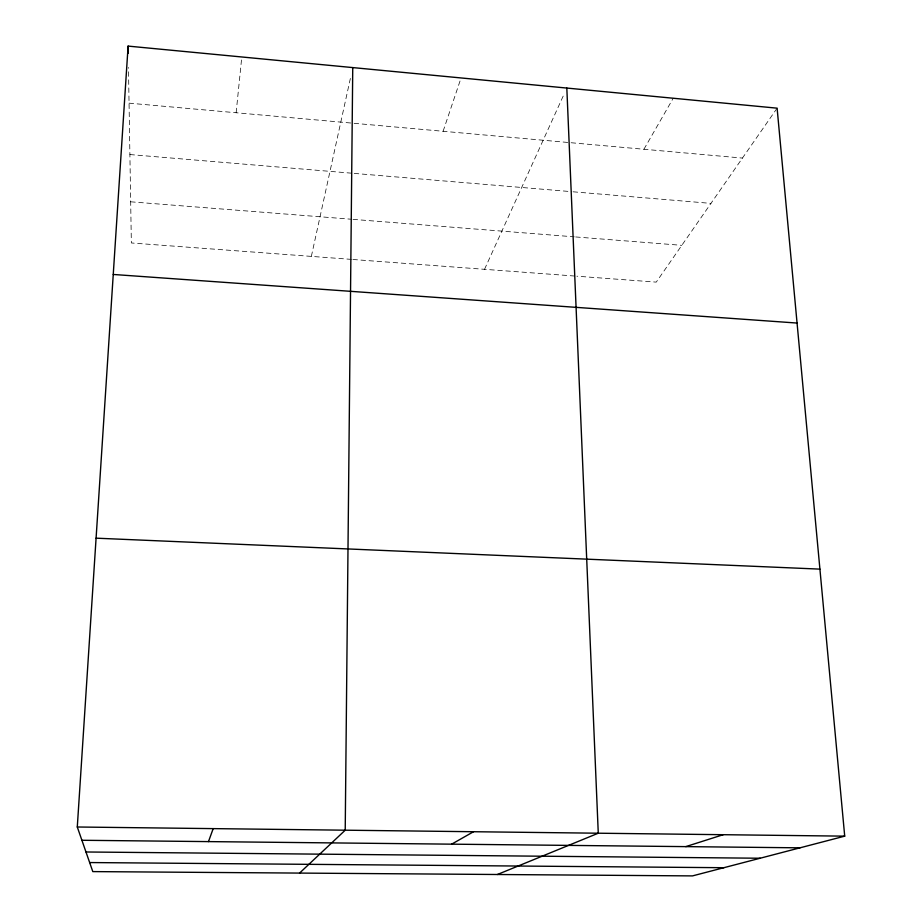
<?xml version="1.0" encoding="UTF-8"?>
<svg xmlns="http://www.w3.org/2000/svg" width="922" height="922" viewBox="0 0 922 922"><rect width="100%" height="100%" fill="white"/><g stroke="black" fill="none" stroke-linecap="round" stroke-linejoin="round"><path stroke-width="0.69" stroke-dasharray="4.61 3.46" d="M236.136 112.749L241.795 56.968M311.348 256.397L350.913 75.973M443.102 131.281L461.058 77.944M484.534 269.305L564.46 93.283M643.913 149.26L673.221 98.239M777.108 108.174L656.245 282.12L576.884 276.197M351.478 259.382L131.35 242.97L128.469 67.49M352.907 259.497L575.466 276.093M130.67 201.803L351.605 219.252M353.045 219.367L574.291 236.839M575.708 236.954L681.807 245.333M129.898 154.55L352.78 173.278M354.209 173.405L571.652 191.672M573.081 191.799L710.954 203.382M129.057 103.16L742.429 158.077"/><path stroke-width="1.38" d="M352.746 67.583L345.22 830.192L299.569 873.076M77.287 826.999L128.112 46.1L777.108 108.174L844.713 836.15L692.491 875.9L92.799 871.601L77.287 826.999L844.713 836.15M208.476 841.613L213.189 828.624M451.653 844.16L473.528 831.725M497.407 874.505L598.274 833.211L566.823 88.063M685.784 846.627L723.228 834.698M89.653 862.554L723.851 867.706M81.897 840.276L800.008 847.825M85.977 851.986L760.154 858.232M96.084 538.171L819.923 569.128M113.245 274.456L797.069 323.057M128.112 46.1L128.227 53.234"/></g></svg>
